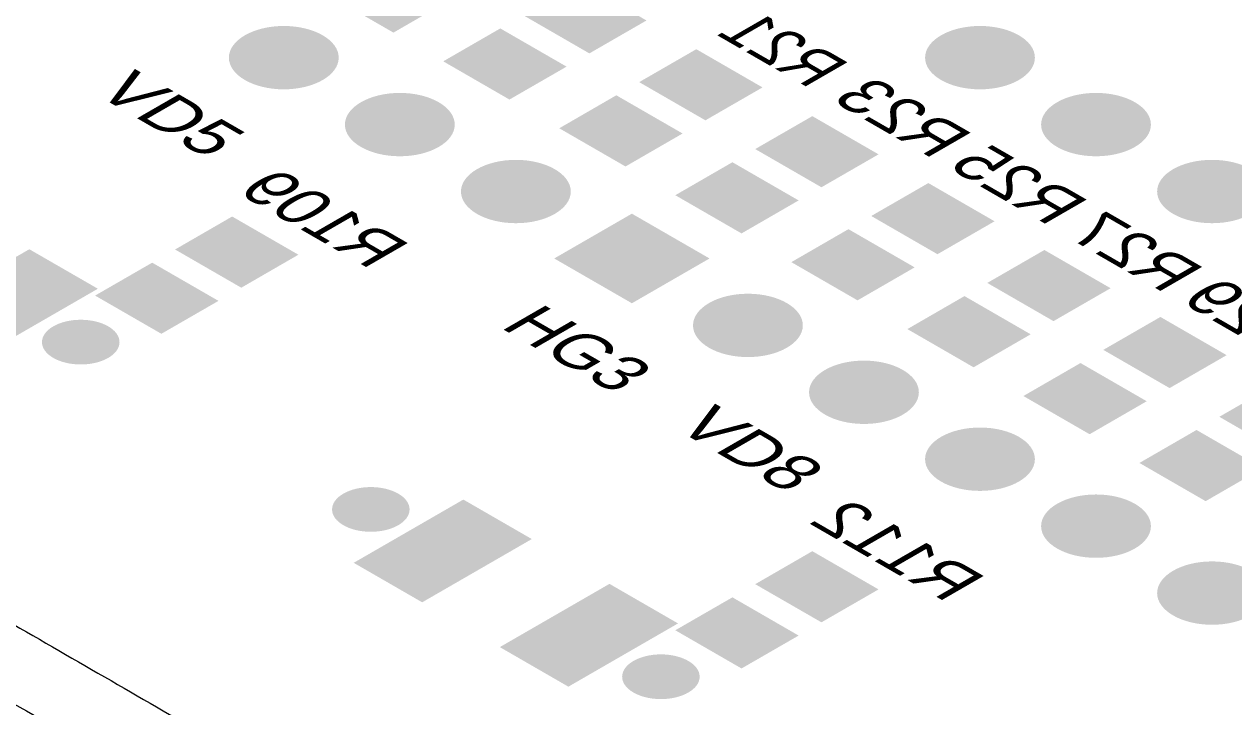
# Model space of a CAD drawing. Header units: millimetres. Extents: x -6 to 177, y -65 to 42.
# Drawn here: x 49.91 to 68.63, y -0.19 to 10.38 of the extents above; entities that cross this region are included whole.
import ezdxf

# ---------------------------------------------------------------- set-up
doc = ezdxf.new("R2010")
doc.units = ezdxf.units.MM
for name, color, linetype, true_color in [('Bottom Layer- Bottom', 7, 'Continuous', 0xffffff), ('Bottom Overlay- Bot Silk', 7, 'Continuous', 0xffffff), ('Bottom Paste- Bot Paste', 7, 'Continuous', 0xffffff), ('Bottom Solder- Bot Mask', 7, 'Continuous', 0xffffff), ('Multi-Layer', 7, 'Continuous', 0xffffff), ('Pad Holes', 7, 'Continuous', 0xffffff), ('Top Layer- Top', 7, 'Continuous', 0xffffff), ('Top Overlay- Top Silk', 7, 'Continuous', 0xffffff), ('Top Paste- Top Paste', 7, 'Continuous', 0xffffff), ('Top Solder- Top Mask', 7, 'Continuous', 0xffffff), ('Via Holes', 7, 'Continuous', 0xffffff)]:
    doc.layers.add(name, color=color, linetype=linetype, true_color=true_color)
doc.styles.add('Arial', font='')
doc.styles.get('Arial').set_extended_font_data('Arial')

# ---------------------------------------------------------------- blocks, each defined once
blk = doc.blocks.new('RES_0805_2012_B_195')
at = {"layer": 'Bottom Layer- Bottom', "linetype": 'Continuous', "lineweight": 18}
for points in [[(53.127, 7.362), (54.081, 6.811), (53.268, 6.341), (52.314, 6.892)], [(51.889, 6.647), (52.844, 6.096), (52.031, 5.627), (51.076, 6.178)]]:
    blk.add_hatch(color=7, dxfattribs=at).paths.add_polyline_path(points, flags=0)
at = {"layer": 'Bottom Paste- Bot Paste', "linetype": 'Continuous', "lineweight": 18}
for points in [[(53.127, 7.362), (54.081, 6.811), (53.268, 6.341), (52.314, 6.892)], [(51.889, 6.647), (52.844, 6.096), (52.031, 5.627), (51.076, 6.178)]]:
    blk.add_hatch(color=7, dxfattribs=at).paths.add_polyline_path(points, flags=0)
at = {"layer": 'Bottom Solder- Bot Mask', "linetype": 'Continuous', "lineweight": 18}
for points in [[(53.127, 7.403), (54.152, 6.811), (53.268, 6.3), (52.243, 6.892)], [(51.889, 6.688), (52.915, 6.096), (52.031, 5.586), (51.005, 6.178)]]:
    blk.add_hatch(color=7, dxfattribs=at).paths.add_polyline_path(points, flags=0)
blk = doc.blocks.new('RES_0805_2012_B_192')
at = {"layer": 'Bottom Layer- Bottom', "linetype": 'Continuous', "lineweight": 18}
for points in [[(60.452, 8.933), (59.498, 9.485), (60.311, 9.954), (61.265, 9.403)], [(59.215, 8.219), (58.26, 8.77), (59.073, 9.24), (60.028, 8.689)]]:
    blk.add_hatch(color=7, dxfattribs=at).paths.add_polyline_path(points, flags=0)
at = {"layer": 'Bottom Paste- Bot Paste', "linetype": 'Continuous', "lineweight": 18}
for points in [[(60.452, 8.933), (59.498, 9.485), (60.311, 9.954), (61.265, 9.403)], [(59.215, 8.219), (58.26, 8.77), (59.073, 9.24), (60.028, 8.689)]]:
    blk.add_hatch(color=7, dxfattribs=at).paths.add_polyline_path(points, flags=0)
at = {"layer": 'Bottom Solder- Bot Mask', "linetype": 'Continuous', "lineweight": 18}
for points in [[(60.452, 8.893), (59.427, 9.485), (60.311, 9.995), (61.336, 9.403)], [(59.215, 8.178), (58.19, 8.77), (59.073, 9.281), (60.099, 8.689)]]:
    blk.add_hatch(color=7, dxfattribs=at).paths.add_polyline_path(points, flags=0)
blk = doc.blocks.new('RES_0805_2012_B_299')
at = {"layer": 'Bottom Layer- Bottom', "linetype": 'Continuous', "lineweight": 18}
for points in [[(62.107, 2.177), (63.062, 1.626), (62.248, 1.156), (61.294, 1.707)], [(60.87, 1.463), (61.824, 0.911), (61.011, 0.442), (60.056, 0.993)]]:
    blk.add_hatch(color=7, dxfattribs=at).paths.add_polyline_path(points, flags=0)
at = {"layer": 'Bottom Paste- Bot Paste', "linetype": 'Continuous', "lineweight": 18}
for points in [[(62.107, 2.177), (63.062, 1.626), (62.248, 1.156), (61.294, 1.707)], [(60.87, 1.463), (61.824, 0.911), (61.011, 0.442), (60.056, 0.993)]]:
    blk.add_hatch(color=7, dxfattribs=at).paths.add_polyline_path(points, flags=0)
at = {"layer": 'Bottom Solder- Bot Mask', "linetype": 'Continuous', "lineweight": 18}
for points in [[(62.107, 2.218), (63.132, 1.626), (62.248, 1.116), (61.223, 1.707)], [(60.87, 1.503), (61.895, 0.911), (61.011, 0.401), (59.986, 0.993)]]:
    blk.add_hatch(color=7, dxfattribs=at).paths.add_polyline_path(points, flags=0)
blk = doc.blocks.new('RES_0805_2012_B_298')
at = {"layer": 'Bottom Layer- Bottom', "linetype": 'Continuous', "lineweight": 18}
for points in [[(67.637, 4.786), (66.682, 5.337), (67.495, 5.806), (68.45, 5.255)], [(66.399, 4.071), (65.445, 4.622), (66.258, 5.092), (67.212, 4.541)]]:
    blk.add_hatch(color=7, dxfattribs=at).paths.add_polyline_path(points, flags=0)
at = {"layer": 'Bottom Paste- Bot Paste', "linetype": 'Continuous', "lineweight": 18}
for points in [[(67.637, 4.786), (66.682, 5.337), (67.495, 5.806), (68.45, 5.255)], [(66.399, 4.071), (65.445, 4.622), (66.258, 5.092), (67.212, 4.541)]]:
    blk.add_hatch(color=7, dxfattribs=at).paths.add_polyline_path(points, flags=0)
at = {"layer": 'Bottom Solder- Bot Mask', "linetype": 'Continuous', "lineweight": 18}
for points in [[(67.637, 4.745), (66.611, 5.337), (67.495, 5.847), (68.52, 5.255)], [(66.399, 4.03), (65.374, 4.622), (66.258, 5.133), (67.283, 4.541)]]:
    blk.add_hatch(color=7, dxfattribs=at).paths.add_polyline_path(points, flags=0)
blk = doc.blocks.new('LED3528_311')
at = {"layer": 'Top Layer- Top', "linetype": 'Continuous', "lineweight": 18}
for points in [[(48.714, 7.59), (47.088, 6.651), (46.098, 7.223), (47.724, 8.162)], [(48.361, 5.917), (49.987, 6.856), (50.977, 6.284), (49.351, 5.345)]]:
    blk.add_hatch(color=7, dxfattribs=at).paths.add_polyline_path(points, flags=0)
at = {"layer": 'Top Paste- Top Paste', "linetype": 'Continuous', "lineweight": 18}
for points in [[(48.714, 7.59), (47.088, 6.651), (46.098, 7.223), (47.724, 8.162)], [(48.361, 5.917), (49.987, 6.856), (50.977, 6.284), (49.351, 5.345)]]:
    blk.add_hatch(color=7, dxfattribs=at).paths.add_polyline_path(points, flags=0)
at = {"layer": 'Top Solder- Top Mask', "linetype": 'Continuous', "lineweight": 18}
for points in [[(48.785, 7.59), (47.088, 6.611), (46.027, 7.223), (47.724, 8.203)], [(48.29, 5.917), (49.987, 6.896), (51.048, 6.284), (49.351, 5.304)]]:
    blk.add_hatch(color=7, dxfattribs=at).paths.add_polyline_path(points, flags=0)
blk = doc.blocks.new('RES_0805_2012_B_310')
at = {"layer": 'Bottom Layer- Bottom', "linetype": 'Continuous', "lineweight": 18}
for points in [[(56.86, 11.007), (55.906, 11.559), (56.719, 12.028), (57.673, 11.477)], [(55.623, 10.293), (54.668, 10.844), (55.481, 11.314), (56.436, 10.762)]]:
    blk.add_hatch(color=7, dxfattribs=at).paths.add_polyline_path(points, flags=0)
at = {"layer": 'Bottom Paste- Bot Paste', "linetype": 'Continuous', "lineweight": 18}
for points in [[(56.86, 11.007), (55.906, 11.559), (56.719, 12.028), (57.673, 11.477)], [(55.623, 10.293), (54.668, 10.844), (55.481, 11.314), (56.436, 10.762)]]:
    blk.add_hatch(color=7, dxfattribs=at).paths.add_polyline_path(points, flags=0)
at = {"layer": 'Bottom Solder- Bot Mask', "linetype": 'Continuous', "lineweight": 18}
for points in [[(56.86, 10.967), (55.835, 11.559), (56.719, 12.069), (57.744, 11.477)], [(55.623, 10.252), (54.597, 10.844), (55.481, 11.354), (56.507, 10.762)]]:
    blk.add_hatch(color=7, dxfattribs=at).paths.add_polyline_path(points, flags=0)
blk = doc.blocks.new('RES_0805_2012_B_306')
at = {"layer": 'Bottom Layer- Bottom', "linetype": 'Continuous', "lineweight": 18}
for points in [[(62.248, 7.897), (61.294, 8.448), (62.107, 8.917), (63.062, 8.366)], [(61.011, 7.182), (60.056, 7.733), (60.87, 8.203), (61.824, 7.652)]]:
    blk.add_hatch(color=7, dxfattribs=at).paths.add_polyline_path(points, flags=0)
at = {"layer": 'Bottom Paste- Bot Paste', "linetype": 'Continuous', "lineweight": 18}
for points in [[(62.248, 7.897), (61.294, 8.448), (62.107, 8.917), (63.062, 8.366)], [(61.011, 7.182), (60.056, 7.733), (60.87, 8.203), (61.824, 7.652)]]:
    blk.add_hatch(color=7, dxfattribs=at).paths.add_polyline_path(points, flags=0)
at = {"layer": 'Bottom Solder- Bot Mask', "linetype": 'Continuous', "lineweight": 18}
for points in [[(62.248, 7.856), (61.223, 8.448), (62.107, 8.958), (63.132, 8.366)], [(61.011, 7.141), (59.986, 7.733), (60.87, 8.244), (61.895, 7.652)]]:
    blk.add_hatch(color=7, dxfattribs=at).paths.add_polyline_path(points, flags=0)
blk = doc.blocks.new('RES_0805_2012_B_189')
at = {"layer": 'Bottom Layer- Bottom', "linetype": 'Continuous', "lineweight": 18}
for points in [[(58.656, 9.97), (57.702, 10.522), (58.515, 10.991), (59.469, 10.44)], [(57.419, 9.256), (56.464, 9.807), (57.277, 10.277), (58.232, 9.725)]]:
    blk.add_hatch(color=7, dxfattribs=at).paths.add_polyline_path(points, flags=0)
at = {"layer": 'Bottom Paste- Bot Paste', "linetype": 'Continuous', "lineweight": 18}
for points in [[(58.656, 9.97), (57.702, 10.522), (58.515, 10.991), (59.469, 10.44)], [(57.419, 9.256), (56.464, 9.807), (57.277, 10.277), (58.232, 9.725)]]:
    blk.add_hatch(color=7, dxfattribs=at).paths.add_polyline_path(points, flags=0)
at = {"layer": 'Bottom Solder- Bot Mask', "linetype": 'Continuous', "lineweight": 18}
for points in [[(58.656, 9.93), (57.631, 10.522), (58.515, 11.032), (59.54, 10.44)], [(57.419, 9.215), (56.394, 9.807), (57.277, 10.317), (58.303, 9.725)]]:
    blk.add_hatch(color=7, dxfattribs=at).paths.add_polyline_path(points, flags=0)
blk = doc.blocks.new('LED3528_173')
at = {"layer": 'Top Layer- Top', "linetype": 'Continuous', "lineweight": 18}
for points in [[(57.695, 2.406), (56.068, 1.467), (55.078, 2.038), (56.705, 2.977)], [(57.341, 0.732), (58.967, 1.671), (59.957, 1.099), (58.331, 0.16)]]:
    blk.add_hatch(color=7, dxfattribs=at).paths.add_polyline_path(points, flags=0)
at = {"layer": 'Top Paste- Top Paste', "linetype": 'Continuous', "lineweight": 18}
for points in [[(57.695, 2.406), (56.068, 1.467), (55.078, 2.038), (56.705, 2.977)], [(57.341, 0.732), (58.967, 1.671), (59.957, 1.099), (58.331, 0.16)]]:
    blk.add_hatch(color=7, dxfattribs=at).paths.add_polyline_path(points, flags=0)
at = {"layer": 'Top Solder- Top Mask', "linetype": 'Continuous', "lineweight": 18}
for points in [[(57.765, 2.406), (56.068, 1.426), (55.008, 2.038), (56.705, 3.018)], [(57.27, 0.732), (58.967, 1.712), (60.028, 1.099), (58.331, 0.119)]]:
    blk.add_hatch(color=7, dxfattribs=at).paths.add_polyline_path(points, flags=0)
blk = doc.blocks.new('RES_0805_2012_B_171')
at = {"layer": 'Bottom Layer- Bottom', "linetype": 'Continuous', "lineweight": 18}
for points in [[(64.044, 6.86), (63.09, 7.411), (63.903, 7.88), (64.858, 7.329)], [(62.807, 6.145), (61.852, 6.696), (62.666, 7.166), (63.62, 6.615)]]:
    blk.add_hatch(color=7, dxfattribs=at).paths.add_polyline_path(points, flags=0)
at = {"layer": 'Bottom Paste- Bot Paste', "linetype": 'Continuous', "lineweight": 18}
for points in [[(64.044, 6.86), (63.09, 7.411), (63.903, 7.88), (64.858, 7.329)], [(62.807, 6.145), (61.852, 6.696), (62.666, 7.166), (63.62, 6.615)]]:
    blk.add_hatch(color=7, dxfattribs=at).paths.add_polyline_path(points, flags=0)
at = {"layer": 'Bottom Solder- Bot Mask', "linetype": 'Continuous', "lineweight": 18}
for points in [[(64.044, 6.819), (63.019, 7.411), (63.903, 7.921), (64.928, 7.329)], [(62.807, 6.104), (61.782, 6.696), (62.666, 7.207), (63.691, 6.615)]]:
    blk.add_hatch(color=7, dxfattribs=at).paths.add_polyline_path(points, flags=0)
blk = doc.blocks.new('RES_0805_2012_B_170')
at = {"layer": 'Bottom Layer- Bottom', "linetype": 'Continuous', "lineweight": 18}
for points in [[(69.433, 3.749), (68.478, 4.3), (69.291, 4.769), (70.246, 4.218)], [(68.195, 3.034), (67.241, 3.585), (68.054, 4.055), (69.008, 3.504)]]:
    blk.add_hatch(color=7, dxfattribs=at).paths.add_polyline_path(points, flags=0)
at = {"layer": 'Bottom Paste- Bot Paste', "linetype": 'Continuous', "lineweight": 18}
for points in [[(69.433, 3.749), (68.478, 4.3), (69.291, 4.769), (70.246, 4.218)], [(68.195, 3.034), (67.241, 3.585), (68.054, 4.055), (69.008, 3.504)]]:
    blk.add_hatch(color=7, dxfattribs=at).paths.add_polyline_path(points, flags=0)
at = {"layer": 'Bottom Solder- Bot Mask', "linetype": 'Continuous', "lineweight": 18}
for points in [[(69.433, 3.708), (68.407, 4.3), (69.291, 4.81), (70.316, 4.218)], [(68.195, 2.993), (67.17, 3.585), (68.054, 4.096), (69.079, 3.504)]]:
    blk.add_hatch(color=7, dxfattribs=at).paths.add_polyline_path(points, flags=0)
blk = doc.blocks.new('RES_0805_2012_B_166')
at = {"layer": 'Bottom Layer- Bottom', "linetype": 'Continuous', "lineweight": 18}
for points in [[(65.84, 5.823), (64.886, 6.374), (65.699, 6.843), (66.654, 6.292)], [(64.603, 5.108), (63.648, 5.659), (64.462, 6.129), (65.416, 5.578)]]:
    blk.add_hatch(color=7, dxfattribs=at).paths.add_polyline_path(points, flags=0)
at = {"layer": 'Bottom Paste- Bot Paste', "linetype": 'Continuous', "lineweight": 18}
for points in [[(65.84, 5.823), (64.886, 6.374), (65.699, 6.843), (66.654, 6.292)], [(64.603, 5.108), (63.648, 5.659), (64.462, 6.129), (65.416, 5.578)]]:
    blk.add_hatch(color=7, dxfattribs=at).paths.add_polyline_path(points, flags=0)
at = {"layer": 'Bottom Solder- Bot Mask', "linetype": 'Continuous', "lineweight": 18}
for points in [[(65.84, 5.782), (64.815, 6.374), (65.699, 6.884), (66.724, 6.292)], [(64.603, 5.067), (63.578, 5.659), (64.462, 6.17), (65.487, 5.578)]]:
    blk.add_hatch(color=7, dxfattribs=at).paths.add_polyline_path(points, flags=0)
blk = doc.blocks.new('DC_10_84')
at = {"layer": 'Bottom Layer- Bottom', "linetype": 'Continuous', "lineweight": 18}
h = blk.add_hatch(color=7, dxfattribs=at)
edge = h.paths.add_edge_path(flags=0)
edge.add_ellipse((53.926, 9.864), major_axis=(-0.8, 0), ratio=0.57735, start_angle=0, end_angle=360)
h = blk.add_hatch(color=7, dxfattribs=at)
edge = h.paths.add_edge_path(flags=0)
edge.add_ellipse((55.722, 8.827), major_axis=(-0.8, 0), ratio=0.57735, start_angle=0, end_angle=360)
h = blk.add_hatch(color=7, dxfattribs=at)
edge = h.paths.add_edge_path(flags=0)
edge.add_ellipse((57.518, 7.79), major_axis=(-0.8, 0), ratio=0.57735, start_angle=0, end_angle=360)
at = {"layer": 'Bottom Solder- Bot Mask', "linetype": 'Continuous', "lineweight": 18}
h = blk.add_hatch(color=7, dxfattribs=at)
edge = h.paths.add_edge_path(flags=0)
edge.add_ellipse((53.926, 9.864), major_axis=(-0.85, 0), ratio=0.57735, start_angle=0, end_angle=360)
h = blk.add_hatch(color=7, dxfattribs=at)
edge = h.paths.add_edge_path(flags=0)
edge.add_ellipse((55.722, 8.827), major_axis=(-0.85, 0), ratio=0.57735, start_angle=0, end_angle=360)
h = blk.add_hatch(color=7, dxfattribs=at)
edge = h.paths.add_edge_path(flags=0)
edge.add_ellipse((57.518, 7.79), major_axis=(-0.85, 0), ratio=0.57735, start_angle=0, end_angle=360)
at = {"layer": 'Multi-Layer', "linetype": 'Continuous', "lineweight": 18}
h = blk.add_hatch(color=9, dxfattribs=at)
edge = h.paths.add_edge_path(flags=0)
edge.add_ellipse((53.926, 9.864), major_axis=(-0.8, 0), ratio=0.57735, start_angle=0, end_angle=360)
h = blk.add_hatch(color=9, dxfattribs=at)
edge = h.paths.add_edge_path(flags=0)
edge.add_ellipse((55.722, 8.827), major_axis=(-0.8, 0), ratio=0.57735, start_angle=0, end_angle=360)
h = blk.add_hatch(color=9, dxfattribs=at)
edge = h.paths.add_edge_path(flags=0)
edge.add_ellipse((57.518, 7.79), major_axis=(-0.8, 0), ratio=0.57735, start_angle=0, end_angle=360)
at = {"layer": 'Pad Holes', "linetype": 'Continuous', "lineweight": 18}
h = blk.add_hatch(color=7, dxfattribs=at)
edge = h.paths.add_edge_path(flags=0)
edge.add_ellipse((53.926, 9.864), major_axis=(-0.4, 0), ratio=0.57735, start_angle=0, end_angle=360)
h = blk.add_hatch(color=7, dxfattribs=at)
edge = h.paths.add_edge_path(flags=0)
edge.add_ellipse((55.722, 8.827), major_axis=(-0.4, 0), ratio=0.57735, start_angle=0, end_angle=360)
h = blk.add_hatch(color=7, dxfattribs=at)
edge = h.paths.add_edge_path(flags=0)
edge.add_ellipse((57.518, 7.79), major_axis=(-0.4, 0), ratio=0.57735, start_angle=0, end_angle=360)
at = {"layer": 'Top Layer- Top', "linetype": 'Continuous', "lineweight": 18}
h = blk.add_hatch(color=7, dxfattribs=at)
edge = h.paths.add_edge_path(flags=0)
edge.add_ellipse((53.926, 9.864), major_axis=(-0.8, 0), ratio=0.57735, start_angle=0, end_angle=360)
h = blk.add_hatch(color=7, dxfattribs=at)
edge = h.paths.add_edge_path(flags=0)
edge.add_ellipse((55.722, 8.827), major_axis=(-0.8, 0), ratio=0.57735, start_angle=0, end_angle=360)
h = blk.add_hatch(color=7, dxfattribs=at)
edge = h.paths.add_edge_path(flags=0)
edge.add_ellipse((57.518, 7.79), major_axis=(-0.8, 0), ratio=0.57735, start_angle=0, end_angle=360)
at = {"layer": 'Top Solder- Top Mask', "linetype": 'Continuous', "lineweight": 18}
h = blk.add_hatch(color=7, dxfattribs=at)
edge = h.paths.add_edge_path(flags=0)
edge.add_ellipse((53.926, 9.864), major_axis=(-0.85, 0), ratio=0.57735, start_angle=0, end_angle=360)
h = blk.add_hatch(color=7, dxfattribs=at)
edge = h.paths.add_edge_path(flags=0)
edge.add_ellipse((55.722, 8.827), major_axis=(-0.85, 0), ratio=0.57735, start_angle=0, end_angle=360)
h = blk.add_hatch(color=7, dxfattribs=at)
edge = h.paths.add_edge_path(flags=0)
edge.add_ellipse((57.518, 7.79), major_axis=(-0.85, 0), ratio=0.57735, start_angle=0, end_angle=360)
blk = doc.blocks.new('DC_10_30')
at = {"layer": 'Bottom Layer- Bottom', "linetype": 'Continuous', "lineweight": 18}
h = blk.add_hatch(color=7, dxfattribs=at)
edge = h.paths.add_edge_path(flags=0)
edge.add_ellipse((64.702, 9.864), major_axis=(-0.8, 0), ratio=0.57735, start_angle=0, end_angle=360)
h = blk.add_hatch(color=7, dxfattribs=at)
edge = h.paths.add_edge_path(flags=0)
edge.add_ellipse((66.498, 8.827), major_axis=(-0.8, 0), ratio=0.57735, start_angle=0, end_angle=360)
h = blk.add_hatch(color=7, dxfattribs=at)
edge = h.paths.add_edge_path(flags=0)
edge.add_ellipse((68.294, 7.79), major_axis=(-0.8, 0), ratio=0.57735, start_angle=0, end_angle=360)
blk.add_hatch(color=7, dxfattribs=at).paths.add_polyline_path([(59.314, 7.407), (60.445, 6.753), (59.314, 6.1), (58.183, 6.753)], flags=0)
h = blk.add_hatch(color=7, dxfattribs=at)
edge = h.paths.add_edge_path(flags=0)
edge.add_ellipse((61.11, 5.716), major_axis=(-0.8, 0), ratio=0.57735, start_angle=0, end_angle=360)
h = blk.add_hatch(color=7, dxfattribs=at)
edge = h.paths.add_edge_path(flags=0)
edge.add_ellipse((62.906, 4.68), major_axis=(-0.8, 0), ratio=0.57735, start_angle=0, end_angle=360)
h = blk.add_hatch(color=7, dxfattribs=at)
edge = h.paths.add_edge_path(flags=0)
edge.add_ellipse((64.702, 3.643), major_axis=(-0.8, 0), ratio=0.57735, start_angle=0, end_angle=360)
h = blk.add_hatch(color=7, dxfattribs=at)
edge = h.paths.add_edge_path(flags=0)
edge.add_ellipse((66.498, 2.606), major_axis=(-0.8, 0), ratio=0.57735, start_angle=0, end_angle=360)
h = blk.add_hatch(color=7, dxfattribs=at)
edge = h.paths.add_edge_path(flags=0)
edge.add_ellipse((68.294, 1.569), major_axis=(-0.8, 0), ratio=0.57735, start_angle=0, end_angle=360)
at = {"layer": 'Bottom Solder- Bot Mask', "linetype": 'Continuous', "lineweight": 18}
h = blk.add_hatch(color=7, dxfattribs=at)
edge = h.paths.add_edge_path(flags=0)
edge.add_ellipse((64.702, 9.864), major_axis=(-0.85, 0), ratio=0.57735, start_angle=0, end_angle=360)
h = blk.add_hatch(color=7, dxfattribs=at)
edge = h.paths.add_edge_path(flags=0)
edge.add_ellipse((66.498, 8.827), major_axis=(-0.85, 0), ratio=0.57735, start_angle=0, end_angle=360)
h = blk.add_hatch(color=7, dxfattribs=at)
edge = h.paths.add_edge_path(flags=0)
edge.add_ellipse((68.294, 7.79), major_axis=(-0.85, 0), ratio=0.57735, start_angle=0, end_angle=360)
blk.add_hatch(color=7, dxfattribs=at).paths.add_polyline_path([(59.314, 7.447), (60.516, 6.753), (59.314, 6.059), (58.112, 6.753)], flags=0)
h = blk.add_hatch(color=7, dxfattribs=at)
edge = h.paths.add_edge_path(flags=0)
edge.add_ellipse((61.11, 5.716), major_axis=(-0.85, 0), ratio=0.57735, start_angle=0, end_angle=360)
h = blk.add_hatch(color=7, dxfattribs=at)
edge = h.paths.add_edge_path(flags=0)
edge.add_ellipse((62.906, 4.68), major_axis=(-0.85, 0), ratio=0.57735, start_angle=0, end_angle=360)
h = blk.add_hatch(color=7, dxfattribs=at)
edge = h.paths.add_edge_path(flags=0)
edge.add_ellipse((64.702, 3.643), major_axis=(-0.85, 0), ratio=0.57735, start_angle=0, end_angle=360)
h = blk.add_hatch(color=7, dxfattribs=at)
edge = h.paths.add_edge_path(flags=0)
edge.add_ellipse((66.498, 2.606), major_axis=(-0.85, 0), ratio=0.57735, start_angle=0, end_angle=360)
h = blk.add_hatch(color=7, dxfattribs=at)
edge = h.paths.add_edge_path(flags=0)
edge.add_ellipse((68.294, 1.569), major_axis=(-0.85, 0), ratio=0.57735, start_angle=0, end_angle=360)
at = {"layer": 'Multi-Layer', "linetype": 'Continuous', "lineweight": 18}
h = blk.add_hatch(color=9, dxfattribs=at)
edge = h.paths.add_edge_path(flags=0)
edge.add_ellipse((64.702, 9.864), major_axis=(-0.8, 0), ratio=0.57735, start_angle=0, end_angle=360)
h = blk.add_hatch(color=9, dxfattribs=at)
edge = h.paths.add_edge_path(flags=0)
edge.add_ellipse((66.498, 8.827), major_axis=(-0.8, 0), ratio=0.57735, start_angle=0, end_angle=360)
h = blk.add_hatch(color=9, dxfattribs=at)
edge = h.paths.add_edge_path(flags=0)
edge.add_ellipse((68.294, 7.79), major_axis=(-0.8, 0), ratio=0.57735, start_angle=0, end_angle=360)
blk.add_hatch(color=9, dxfattribs=at).paths.add_polyline_path([(59.314, 7.407), (60.445, 6.753), (59.314, 6.1), (58.183, 6.753)], flags=0)
h = blk.add_hatch(color=9, dxfattribs=at)
edge = h.paths.add_edge_path(flags=0)
edge.add_ellipse((61.11, 5.716), major_axis=(-0.8, 0), ratio=0.57735, start_angle=0, end_angle=360)
h = blk.add_hatch(color=9, dxfattribs=at)
edge = h.paths.add_edge_path(flags=0)
edge.add_ellipse((62.906, 4.68), major_axis=(-0.8, 0), ratio=0.57735, start_angle=0, end_angle=360)
h = blk.add_hatch(color=9, dxfattribs=at)
edge = h.paths.add_edge_path(flags=0)
edge.add_ellipse((64.702, 3.643), major_axis=(-0.8, 0), ratio=0.57735, start_angle=0, end_angle=360)
h = blk.add_hatch(color=9, dxfattribs=at)
edge = h.paths.add_edge_path(flags=0)
edge.add_ellipse((66.498, 2.606), major_axis=(-0.8, 0), ratio=0.57735, start_angle=0, end_angle=360)
h = blk.add_hatch(color=9, dxfattribs=at)
edge = h.paths.add_edge_path(flags=0)
edge.add_ellipse((68.294, 1.569), major_axis=(-0.8, 0), ratio=0.57735, start_angle=0, end_angle=360)
at = {"layer": 'Pad Holes', "linetype": 'Continuous', "lineweight": 18}
h = blk.add_hatch(color=7, dxfattribs=at)
edge = h.paths.add_edge_path(flags=0)
edge.add_ellipse((64.702, 9.864), major_axis=(-0.4, 0), ratio=0.57735, start_angle=0, end_angle=360)
h = blk.add_hatch(color=7, dxfattribs=at)
edge = h.paths.add_edge_path(flags=0)
edge.add_ellipse((66.498, 8.827), major_axis=(-0.4, 0), ratio=0.57735, start_angle=0, end_angle=360)
h = blk.add_hatch(color=7, dxfattribs=at)
edge = h.paths.add_edge_path(flags=0)
edge.add_ellipse((68.294, 7.79), major_axis=(-0.4, 0), ratio=0.57735, start_angle=0, end_angle=360)
h = blk.add_hatch(color=7, dxfattribs=at)
edge = h.paths.add_edge_path(flags=0)
edge.add_ellipse((59.314, 6.753), major_axis=(-0.4, 0), ratio=0.57735, start_angle=0, end_angle=360)
h = blk.add_hatch(color=7, dxfattribs=at)
edge = h.paths.add_edge_path(flags=0)
edge.add_ellipse((61.11, 5.716), major_axis=(-0.4, 0), ratio=0.57735, start_angle=0, end_angle=360)
h = blk.add_hatch(color=7, dxfattribs=at)
edge = h.paths.add_edge_path(flags=0)
edge.add_ellipse((62.906, 4.68), major_axis=(-0.4, 0), ratio=0.57735, start_angle=0, end_angle=360)
h = blk.add_hatch(color=7, dxfattribs=at)
edge = h.paths.add_edge_path(flags=0)
edge.add_ellipse((64.702, 3.643), major_axis=(-0.4, 0), ratio=0.57735, start_angle=0, end_angle=360)
h = blk.add_hatch(color=7, dxfattribs=at)
edge = h.paths.add_edge_path(flags=0)
edge.add_ellipse((66.498, 2.606), major_axis=(-0.4, 0), ratio=0.57735, start_angle=0, end_angle=360)
h = blk.add_hatch(color=7, dxfattribs=at)
edge = h.paths.add_edge_path(flags=0)
edge.add_ellipse((68.294, 1.569), major_axis=(-0.4, 0), ratio=0.57735, start_angle=0, end_angle=360)
at = {"layer": 'Top Layer- Top', "linetype": 'Continuous', "lineweight": 18}
h = blk.add_hatch(color=7, dxfattribs=at)
edge = h.paths.add_edge_path(flags=0)
edge.add_ellipse((64.702, 9.864), major_axis=(-0.8, 0), ratio=0.57735, start_angle=0, end_angle=360)
h = blk.add_hatch(color=7, dxfattribs=at)
edge = h.paths.add_edge_path(flags=0)
edge.add_ellipse((66.498, 8.827), major_axis=(-0.8, 0), ratio=0.57735, start_angle=0, end_angle=360)
h = blk.add_hatch(color=7, dxfattribs=at)
edge = h.paths.add_edge_path(flags=0)
edge.add_ellipse((68.294, 7.79), major_axis=(-0.8, 0), ratio=0.57735, start_angle=0, end_angle=360)
blk.add_hatch(color=7, dxfattribs=at).paths.add_polyline_path([(59.314, 7.407), (60.445, 6.753), (59.314, 6.1), (58.183, 6.753)], flags=0)
h = blk.add_hatch(color=7, dxfattribs=at)
edge = h.paths.add_edge_path(flags=0)
edge.add_ellipse((61.11, 5.716), major_axis=(-0.8, 0), ratio=0.57735, start_angle=0, end_angle=360)
h = blk.add_hatch(color=7, dxfattribs=at)
edge = h.paths.add_edge_path(flags=0)
edge.add_ellipse((62.906, 4.68), major_axis=(-0.8, 0), ratio=0.57735, start_angle=0, end_angle=360)
h = blk.add_hatch(color=7, dxfattribs=at)
edge = h.paths.add_edge_path(flags=0)
edge.add_ellipse((64.702, 3.643), major_axis=(-0.8, 0), ratio=0.57735, start_angle=0, end_angle=360)
h = blk.add_hatch(color=7, dxfattribs=at)
edge = h.paths.add_edge_path(flags=0)
edge.add_ellipse((66.498, 2.606), major_axis=(-0.8, 0), ratio=0.57735, start_angle=0, end_angle=360)
h = blk.add_hatch(color=7, dxfattribs=at)
edge = h.paths.add_edge_path(flags=0)
edge.add_ellipse((68.294, 1.569), major_axis=(-0.8, 0), ratio=0.57735, start_angle=0, end_angle=360)
at = {"layer": 'Top Solder- Top Mask', "linetype": 'Continuous', "lineweight": 18}
h = blk.add_hatch(color=7, dxfattribs=at)
edge = h.paths.add_edge_path(flags=0)
edge.add_ellipse((64.702, 9.864), major_axis=(-0.85, 0), ratio=0.57735, start_angle=0, end_angle=360)
h = blk.add_hatch(color=7, dxfattribs=at)
edge = h.paths.add_edge_path(flags=0)
edge.add_ellipse((66.498, 8.827), major_axis=(-0.85, 0), ratio=0.57735, start_angle=0, end_angle=360)
h = blk.add_hatch(color=7, dxfattribs=at)
edge = h.paths.add_edge_path(flags=0)
edge.add_ellipse((68.294, 7.79), major_axis=(-0.85, 0), ratio=0.57735, start_angle=0, end_angle=360)
blk.add_hatch(color=7, dxfattribs=at).paths.add_polyline_path([(59.314, 7.447), (60.516, 6.753), (59.314, 6.059), (58.112, 6.753)], flags=0)
h = blk.add_hatch(color=7, dxfattribs=at)
edge = h.paths.add_edge_path(flags=0)
edge.add_ellipse((61.11, 5.716), major_axis=(-0.85, 0), ratio=0.57735, start_angle=0, end_angle=360)
h = blk.add_hatch(color=7, dxfattribs=at)
edge = h.paths.add_edge_path(flags=0)
edge.add_ellipse((62.906, 4.68), major_axis=(-0.85, 0), ratio=0.57735, start_angle=0, end_angle=360)
h = blk.add_hatch(color=7, dxfattribs=at)
edge = h.paths.add_edge_path(flags=0)
edge.add_ellipse((64.702, 3.643), major_axis=(-0.85, 0), ratio=0.57735, start_angle=0, end_angle=360)
h = blk.add_hatch(color=7, dxfattribs=at)
edge = h.paths.add_edge_path(flags=0)
edge.add_ellipse((66.498, 2.606), major_axis=(-0.85, 0), ratio=0.57735, start_angle=0, end_angle=360)
h = blk.add_hatch(color=7, dxfattribs=at)
edge = h.paths.add_edge_path(flags=0)
edge.add_ellipse((68.294, 1.569), major_axis=(-0.85, 0), ratio=0.57735, start_angle=0, end_angle=360)

msp = doc.modelspace()

# ---------------------------------------------------------------- hatches: boundary and pattern name
at = {"layer": 'Bottom Layer- Bottom', "linetype": 'Continuous', "lineweight": 18}
h = msp.add_hatch(color=7, dxfattribs=at)
edge = h.paths.add_edge_path(flags=0)
edge.add_ellipse((50.783, 5.457), major_axis=(-0.55, 0), ratio=0.57735, start_angle=0, end_angle=360)
h = msp.add_hatch(color=7, dxfattribs=at)
edge = h.paths.add_edge_path(flags=0)
edge.add_ellipse((55.273, 2.865), major_axis=(-0.55, 0), ratio=0.57735, start_angle=0, end_angle=360)
h = msp.add_hatch(color=7, dxfattribs=at)
edge = h.paths.add_edge_path(flags=0)
edge.add_ellipse((59.763, 0.273), major_axis=(-0.55, 0), ratio=0.57735, start_angle=0, end_angle=360)
at = {"layer": 'Bottom Solder- Bot Mask', "linetype": 'Continuous', "lineweight": 18}
h = msp.add_hatch(color=7, dxfattribs=at)
edge = h.paths.add_edge_path(flags=0)
edge.add_ellipse((50.783, 5.457), major_axis=(-0.6, 0), ratio=0.57735, start_angle=0, end_angle=360)
h = msp.add_hatch(color=7, dxfattribs=at)
edge = h.paths.add_edge_path(flags=0)
edge.add_ellipse((55.273, 2.865), major_axis=(-0.6, 0), ratio=0.57735, start_angle=0, end_angle=360)
h = msp.add_hatch(color=7, dxfattribs=at)
edge = h.paths.add_edge_path(flags=0)
edge.add_ellipse((59.763, 0.273), major_axis=(-0.6, 0), ratio=0.57735, start_angle=0, end_angle=360)
at = {"layer": 'Top Layer- Top', "linetype": 'Continuous', "lineweight": 18}
h = msp.add_hatch(color=7, dxfattribs=at)
edge = h.paths.add_edge_path(flags=0)
edge.add_ellipse((50.783, 5.457), major_axis=(-0.55, 0), ratio=0.57735, start_angle=0, end_angle=360)
h = msp.add_hatch(color=7, dxfattribs=at)
edge = h.paths.add_edge_path(flags=0)
edge.add_ellipse((55.273, 2.865), major_axis=(-0.55, 0), ratio=0.57735, start_angle=0, end_angle=360)
h = msp.add_hatch(color=7, dxfattribs=at)
edge = h.paths.add_edge_path(flags=0)
edge.add_ellipse((59.763, 0.273), major_axis=(-0.55, 0), ratio=0.57735, start_angle=0, end_angle=360)
at = {"layer": 'Top Solder- Top Mask', "linetype": 'Continuous', "lineweight": 18}
h = msp.add_hatch(color=7, dxfattribs=at)
edge = h.paths.add_edge_path(flags=0)
edge.add_ellipse((50.783, 5.457), major_axis=(-0.6, 0), ratio=0.57735, start_angle=0, end_angle=360)
h = msp.add_hatch(color=7, dxfattribs=at)
edge = h.paths.add_edge_path(flags=0)
edge.add_ellipse((55.273, 2.865), major_axis=(-0.6, 0), ratio=0.57735, start_angle=0, end_angle=360)
h = msp.add_hatch(color=7, dxfattribs=at)
edge = h.paths.add_edge_path(flags=0)
edge.add_ellipse((59.763, 0.273), major_axis=(-0.6, 0), ratio=0.57735, start_angle=0, end_angle=360)
at = {"layer": 'Via Holes', "linetype": 'Continuous', "lineweight": 18}
h = msp.add_hatch(color=7, dxfattribs=at)
edge = h.paths.add_edge_path(flags=0)
edge.add_ellipse((50.783, 5.457), major_axis=(-0.3, 0), ratio=0.57735, start_angle=0, end_angle=360)
h = msp.add_hatch(color=7, dxfattribs=at)
edge = h.paths.add_edge_path(flags=0)
edge.add_ellipse((55.273, 2.865), major_axis=(-0.3, 0), ratio=0.57735, start_angle=0, end_angle=360)
h = msp.add_hatch(color=7, dxfattribs=at)
edge = h.paths.add_edge_path(flags=0)
edge.add_ellipse((59.763, 0.273), major_axis=(-0.3, 0), ratio=0.57735, start_angle=0, end_angle=360)

# ---------------------------------------------------------------- linework, layer by layer
at = {"color": 252, "linetype": 'Continuous', "lineweight": 13}
for points, degree in [([(177.13, -22.25), (65.407, 42.254)], 1), ([(177.13, -23.474), (65.407, 41.029)], 1), ([(44.194, 4.287), (70.004, -10.614)], 1), ([(67.882, -11.023), (65.79, -9.815), (61.607, -7.4), (55.331, -3.776), (49.056, -0.153), (44.872, 2.262), (42.78, 3.47)], 3), ([(44.194, 3.062), (70.004, -11.839)], 1), ([(67.882, -12.247), (65.79, -11.04), (61.607, -8.624), (55.331, -5.001), (49.056, -1.378), (44.872, 1.038), (42.78, 2.245)], 3), ([(-6.364, 0.816), (2.946, -4.559), (21.567, -15.309), (49.497, -31.435), (77.428, -47.561), (96.049, -58.311), (105.359, -63.687)], 3)]:
    msp.add_open_spline(points, degree=degree, dxfattribs=at)
at = {"color": 163, "linetype": 'Continuous', "lineweight": 18}
for points, degree in [([(65.407, 41.029), (177.13, -23.474)], 1), ([(44.194, 3.062), (70.004, -11.839)], 1), ([(42.78, 2.245), (44.872, 1.038), (49.056, -1.378), (55.331, -5.001), (61.607, -8.624), (65.79, -11.04), (67.882, -12.247)], 3)]:
    msp.add_open_spline(points, degree=degree, dxfattribs=at)

# ---------------------------------------------------------------- block references
for name in ['DC_10_84', 'RES_0805_2012_B_310', 'RES_0805_2012_B_189', 'DC_10_30', 'RES_0805_2012_B_192', 'RES_0805_2012_B_306', 'LED3528_311', 'RES_0805_2012_B_171', 'RES_0805_2012_B_195', 'RES_0805_2012_B_166', 'RES_0805_2012_B_298', 'RES_0805_2012_B_170', 'LED3528_173', 'RES_0805_2012_B_299']:
    msp.add_blockref(name, (0, 0), dxfattribs=at)

# ---------------------------------------------------------------- texts
at = {"layer": 'Bottom Overlay- Bot Silk', "color": 44, "linetype": 'Continuous', "lineweight": 13, "extrusion": (0, -0.816497, -0.57735), "char_height": 0.912, "attachment_point": 7, "text_direction": (-0.707107, 0.408248, -0.57735), "line_spacing_factor": 1.047437, "style": 'Arial'}
for s, insert in [('\\fArial|b0|i0;\\W0.8909;R21', (62.07, 9.382, 0.104)), ('\\fArial|b0|i0;\\W0.9692;R23', (63.974, 8.283, 0.104)), ('\\fArial|b0|i0;\\W0.9721;R25', (65.77, 7.246, 0.104)), ('\\fArial|b0|i0;\\W0.9769;R109', (55.262, 6.573, 0.104)), ('\\fArial|b0|i0;\\W0.9688;R27', (67.566, 6.209, 0.104)), ('\\fArial|b0|i0;\\W0.9701;R29', (69.362, 5.172, 0.104)), ('\\fArial|b0|i0;\\W1.0051;R112', (64.188, 1.419, 0.104))]:
    msp.add_mtext(s, dxfattribs=dict(at, insert=insert))
at = {"layer": 'Top Overlay- Top Silk', "color": 2, "linetype": 'Continuous', "lineweight": 13, "extrusion": (0, 0.816497, 0.57735), "char_height": 0.912, "attachment_point": 7, "text_direction": (0.707107, -0.408248, 0.57735), "line_spacing_factor": 1.047437, "style": 'Arial'}
for s, insert in [('\\fArial|b0|i0;\\W1.0135;VD5', (50.963, 9.314, 0.16)), ('\\fArial|b0|i0;\\W0.9721;HG3', (57.249, 5.685, 0.16)), ('\\fArial|b0|i0;\\W1.0116;VD8', (59.943, 4.129, 0.16))]:
    msp.add_mtext(s, dxfattribs=dict(at, insert=insert))

doc.saveas('drawing.dxf')
